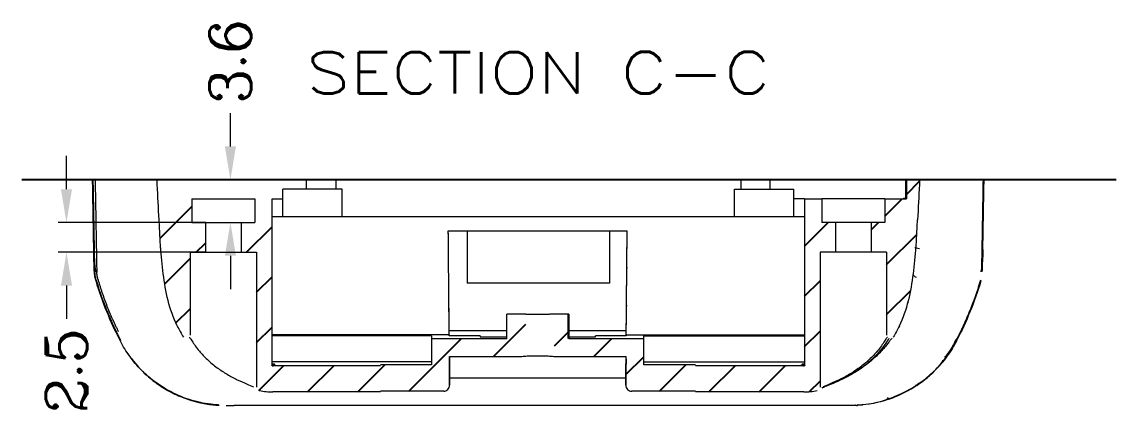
# Model space of a CAD drawing. Header units: millimetres. Extents: x -2408 to -1447, y -915 to -594.
# Drawn here: x -2010.9 to -1918.9, y -915.1 to -882.4 of the extents above; entities that cross this region are included whole.
import ezdxf

# ---------------------------------------------------------------- set-up
doc = ezdxf.new("R2010")
doc.units = ezdxf.units.MM
doc.layers.get('0').update_dxf_attribs({"linetype": 'CONTINUOUS'})
doc.layers.get('Defpoints').update_dxf_attribs({"linetype": 'CONTINUOUS'})
doc.layers.add('4', color=7, linetype='CONTINUOUS', true_color=0xffffff)
doc.styles.add('chinesef', font='simplex.shx', dxfattribs={"bigfont": 'bigfont'})
doc.styles.add('ROMANC', font='romanc.shx', dxfattribs={"bigfont": 'gbcbig.shx'})
doc.dimstyles.new('YanXiu', dxfattribs={"dimtxt": 2.5, "dimasz": 2.2, "dimexe": 0.66, "dimexo": 0.66, "dimgap": 0.66, "dimtad": 0, "dimdsep": 46, "dimtxsty": 'ROMANC', "dimcen": 0, "dimclrd": 256, "dimclre": 131, "dimclrt": 42, "dimazin": 2, "dimtfac": 1, "dimtofl": 0, "dimtmove": 0, "dimatfit": 3, "dimfxl": 0, "dimlwd": 5, "dimlwe": 5, "dimarcsym": 0})

# ---------------------------------------------------------------- blocks, each defined once
blk = doc.blocks.new('HATCH5')
at = {"color": 1, "linetype": 'Continuous'}
for p, q in [((1242.271, 1508.293), (1243.377, 1509.399)), ((1179.164, 1504.583), (1181.843, 1507.263)), ((1240.435, 1506.457), (1241.898, 1507.92)), ((1186.464, 1503.398), (1188.627, 1505.561)), ((1233.651, 1503.916), (1235.645, 1505.91)), ((1239.279, 1505.301), (1239.888, 1505.91)), ((1240.586, 1502.365), (1243.134, 1504.913)), ((1182.221, 1503.398), (1182.999, 1504.176)), ((1179.552, 1500.729), (1181.693, 1502.869)), ((1187.321, 1500.012), (1188.627, 1501.318)), ((1233.651, 1499.673), (1234.958, 1500.98)), ((1240.586, 1498.123), (1242.622, 1500.159)), ((1180.503, 1497.436), (1181.693, 1498.627)), ((1187.321, 1495.769), (1188.627, 1497.076)), ((1207.339, 1494.574), (1210.094, 1497.329)), ((1200.178, 1491.656), (1204.606, 1496.084)), ((1212.506, 1495.498), (1213.712, 1496.705)), ((1215.824, 1494.574), (1217.334, 1496.084)), ((1233.651, 1495.431), (1234.958, 1496.737)), ((1218.546, 1493.054), (1220.061, 1494.568)), ((1187.515, 1491.721), (1189.594, 1493.8)), ((1191.623, 1491.586), (1193.837, 1493.8)), ((1195.866, 1491.586), (1197.803, 1493.523)), ((1197.803, 1493.523), (1198.149, 1493.87)), ((1221.391, 1491.656), (1223.605, 1493.87)), ((1225.564, 1491.586), (1227.778, 1493.8)), ((1229.807, 1491.586), (1232.021, 1493.8)), ((1234.075, 1491.612), (1234.958, 1492.495))]:
    blk.add_line(p, q, dxfattribs=at)
blk = doc.blocks.new('*D70')
at = {"lineweight": 5}
for p, q in [((1416.87, 474.086), (1416.87, 476.886)), ((1416.87, 464.886), (1416.87, 462.086))]:
    blk.add_line(p, q, dxfattribs=at)
at = {"color": 131, "lineweight": 5}
for p, q in [((1416.974, 471.286), (1417.569, 471.286)), ((1416.974, 467.686), (1417.569, 467.686))]:
    blk.add_line(p, q, dxfattribs=at)
for points in [[(1416.403, 474.086), (1417.336, 474.086), (1416.87, 471.286)], [(1416.403, 464.886), (1417.336, 464.886), (1416.87, 467.686)]]:
    blk.add_solid(points)
at = {"layer": 'Defpoints', "color": 0}
for p in [(1416.274, 471.286, 35), (1416.87, 471.286), (1416.274, 467.686, 35)]:
    blk.add_point(p, dxfattribs=at)
at = {"color": 42, "insert": (1416.87, 481.252), "char_height": 3.5, "attachment_point": 5, "rotation": 90, "style": 'ROMANC'}
blk.add_mtext('3.6', dxfattribs=at)
blk = doc.blocks.new('*D71')
at = {"lineweight": 5}
for p, q in [((1403.08, 470.486), (1403.08, 473.286)), ((1403.08, 462.386), (1403.08, 459.586))]:
    blk.add_line(p, q, dxfattribs=at)
at = {"color": 131, "lineweight": 5}
for p, q in [((1414.805, 467.686), (1402.38, 467.686)), ((1414.805, 465.186), (1402.38, 465.186))]:
    blk.add_line(p, q, dxfattribs=at)
for points in [[(1402.613, 470.486), (1403.547, 470.486), (1403.08, 467.686)], [(1402.613, 462.386), (1403.547, 462.386), (1403.08, 465.186)]]:
    blk.add_solid(points)
at = {"layer": 'Defpoints', "color": 0}
for p in [(1415.505, 467.686, 35), (1403.08, 465.186), (1415.505, 465.186, 35)]:
    blk.add_point(p, dxfattribs=at)
at = {"color": 42, "insert": (1403.08, 455.219), "char_height": 3.5, "attachment_point": 5, "rotation": 90, "style": 'ROMANC'}
blk.add_mtext('2.5', dxfattribs=at)

msp = doc.modelspace()

# ---------------------------------------------------------------- linework, layer by layer
at = {"color": 1}
msp.add_line((-1918.882, -895.717, 35), (-2010.937, -895.717, 35), dxfattribs=at)
at = {"layer": '4', "color": 7, "linetype": 'Continuous', "lineweight": 5}
for p, q in [((-1996.193, -895.717, 35), (-1986.99, -895.717, 35)), ((-1988.99, -898.817, 35), (-1988.99, -896.517, 35)), ((-1983.99, -896.517, 35), (-1988.99, -896.517, 35)), ((-1986.99, -896.517, 35), (-1986.99, -895.717, 35)), ((-1984.537, -895.717, 35), (-1986.99, -895.717, 35)), ((-1983.99, -898.817, 35), (-1983.99, -896.517, 35)), ((-1950.99, -898.817, 35), (-1950.99, -896.517, 35)), ((-1950.99, -896.517, 35), (-1945.99, -896.517, 35)), ((-1950.443, -895.717, 35), (-1947.99, -895.717, 35)), ((-1947.99, -896.517, 35), (-1947.99, -895.717, 35)), ((-1938.786, -895.717, 35), (-1947.99, -895.717, 35)), ((-1945.99, -898.817, 35), (-1945.99, -896.517, 35)), ((-1936.593, -895.717, 35), (-1936.593, -897.317, 35)), ((-1936.593, -895.717, 35), (-1936.513, -895.717, 35)), ((-1936.513, -895.717, 35), (-1935.406, -895.717, 35)), ((-1936.513, -895.717, 35), (-1936.513, -897.317, 35)), ((-1935.406, -895.717, 35), (-1934.674, -895.717, 35)), ((-1931.795, -895.717, 35), (-1934.49, -895.717, 35)), ((-1996.64, -897.317, 35), (-1996.64, -899.317, 35)), ((-1996.64, -897.317, 35), (-1991.34, -897.317, 35)), ((-1991.34, -897.317, 35), (-1991.34, -899.317, 35)), ((-1989.89, -911.365, 35), (-1989.89, -897.317, 35)), ((-1989.89, -897.317, 35), (-1988.99, -897.317, 35)), ((-1945.09, -897.317, 35), (-1945.99, -897.317, 35)), ((-1945.09, -897.317, 35), (-1945.09, -911.365, 35)), ((-1945.09, -897.317, 35), (-1943.64, -897.317, 35)), ((-1943.64, -897.317, 35), (-1943.64, -899.317, 35)), ((-1938.34, -897.317, 35), (-1943.64, -897.317, 35)), ((-1938.34, -897.317, 35), (-1936.513, -897.317, 35)), ((-1938.34, -897.317, 35), (-1938.34, -899.317, 35)), ((-1996.64, -899.317, 35), (-1995.49, -899.317, 35)), ((-1995.49, -899.317, 35), (-1995.49, -901.817, 35)), ((-1995.49, -899.317, 35), (-1992.49, -899.317, 35)), ((-1992.49, -899.317, 35), (-1992.49, -901.817, 35)), ((-1992.49, -899.317, 35), (-1991.34, -899.317, 35)), ((-1989.889, -898.817, 35), (-1945.091, -898.817, 35)), ((-1942.49, -899.317, 35), (-1943.64, -899.317, 35)), ((-1942.49, -899.317, 35), (-1942.49, -901.817, 35)), ((-1939.49, -899.317, 35), (-1942.49, -899.317, 35)), ((-1938.34, -899.317, 35), (-1939.49, -899.317, 35)), ((-1939.49, -899.317, 35), (-1939.49, -901.817, 35)), ((-1975.063, -900.017, 35), (-1960.017, -900.017, 35)), ((-1973.49, -900.017, 35), (-1973.49, -904.417, 35)), ((-1961.49, -900.017, 35), (-1961.49, -904.417, 35)), ((-1996.79, -901.817, 35), (-1996.79, -908.796, 35)), ((-1996.79, -901.817, 35), (-1995.49, -901.817, 35)), ((-1995.49, -901.817, 35), (-1992.49, -901.817, 35)), ((-1992.49, -901.817, 35), (-1991.19, -901.817, 35)), ((-1991.19, -901.817, 35), (-1991.19, -913.158, 35)), ((-1943.79, -901.817, 35), (-1943.79, -913.158, 35)), ((-1942.49, -901.817, 35), (-1943.79, -901.817, 35)), ((-1939.49, -901.817, 35), (-1942.49, -901.817, 35)), ((-1938.19, -901.817, 35), (-1939.49, -901.817, 35)), ((-1938.19, -901.817, 35), (-1938.19, -908.796, 35)), ((-2004.726, -904.225, 35), (-2004.726, -904.225, 35)), ((-1961.49, -904.417, 35), (-1973.49, -904.417, 35)), ((-1970.13, -909.094, 35), (-1970.13, -907.025, 35)), ((-1968.53, -907.025, 35), (-1970.13, -907.025, 35)), ((-1964.93, -907.025, 35), (-1966.53, -907.025, 35)), ((-1964.93, -907.025, 35), (-1964.93, -909.094, 35)), ((-1970.13, -908.417, 35), (-1974.988, -908.417, 35)), ((-1960.092, -908.417, 35), (-1964.981, -908.417, 35)), ((-1974.986, -908.765, 35), (-1989.89, -908.765, 35)), ((-1976.467, -908.84, 35), (-1989.89, -908.84, 35)), ((-1976.467, -908.84, 35), (-1976.467, -909.094, 35)), ((-1970.13, -909.094, 35), (-1976.467, -909.094, 35)), ((-1976.467, -909.094, 35), (-1976.467, -911.297, 35)), ((-1958.612, -909.094, 35), (-1964.93, -909.094, 35)), ((-1960.093, -908.765, 35), (-1945.09, -908.765, 35)), ((-1958.612, -909.094, 35), (-1958.612, -908.84, 35)), ((-1958.612, -908.84, 35), (-1945.09, -908.84, 35)), ((-1958.612, -911.297, 35), (-1958.612, -909.094, 35)), ((-1976.467, -911.044, 35), (-1989.89, -911.044, 35)), ((-1976.467, -911.297, 35), (-1980.76, -911.297, 35)), ((-1974.973, -910.596, 35), (-1968.93, -910.596, 35)), ((-1966.13, -910.596, 35), (-1960.106, -910.596, 35)), ((-1958.612, -911.044, 35), (-1945.09, -911.044, 35)), ((-1954.26, -911.297, 35), (-1958.612, -911.297, 35)), ((-1980.76, -911.366, 35), (-1989.798, -911.366, 35)), ((-1945.181, -911.366, 35), (-1954.26, -911.366, 35)), ((-1960.125, -912.417, 35), (-1974.954, -912.417, 35)), ((-1980.76, -913.569, 35), (-1989.814, -913.569, 35)), ((-1975.452, -913.5, 35), (-1980.76, -913.5, 35)), ((-1954.26, -913.5, 35), (-1959.627, -913.5, 35)), ((-1945.165, -913.569, 35), (-1954.26, -913.569, 35)), ((-1993.761, -914.717, 35), (-1993.09, -914.717, 35)), ((-1941.89, -914.717, 35), (-1993.09, -914.717, 35)), ((-1941.219, -914.717, 35), (-1941.89, -914.717, 35))]:
    msp.add_line(p, q, dxfattribs=at)
at = {"layer": '4', "color": 7, "linetype": 'Continuous'}
for p, q in [((-1999.396, -899.089, 35), (-1999.395, -899.089, 35)), ((-1935.584, -899.089, 35), (-1935.583, -899.089, 35)), ((-1997.863, -908.013, 35), (-1997.863, -908.013, 35)), ((-1989.798, -911.366, 35), (-1989.798, -911.366, 35)), ((-1945.181, -911.366, 35), (-1945.181, -911.366, 35)), ((-1989.814, -913.569, 35), (-1989.814, -913.569, 35)), ((-1945.165, -913.569, 35), (-1945.165, -913.569, 35))]:
    msp.add_line(p, q, dxfattribs=at)
at = {"layer": '4', "color": 7, "linetype": 'Continuous', "lineweight": 5, "extrusion": (0, 6.12303e-17, -1)}
for start, end in [(207.81814, 217.41383), (264.32703, 266.69307)]:
    msp.add_arc((1941.219, -904.717, -35), 10, start, end, dxfattribs=at)
at = {"layer": '4', "color": 7, "linetype": 'Continuous', "lineweight": 5}
msp.add_ellipse((-2001.856, -903.349, 35), major_axis=(-3, -0.052), ratio=0.999819, start_param=0, end_param=0.277465, dxfattribs=at)
for points, degree in [([(-2004.856, -903.401, 35), (-2004.863, -903, 35), (-2004.877, -902.189, 35), (-2004.899, -900.932, 35), (-2004.921, -899.646, 35), (-2004.944, -898.338, 35), (-2004.967, -897.021, 35), (-2004.982, -896.151, 35), (-2004.99, -895.717, 35)], 3), ([(-1984.537, -895.717, 35), (-1984.535, -895.983, 35), (-1984.534, -896.25, 35), (-1984.533, -896.517, 35)], 3), ([(-1950.443, -895.717, 35), (-1950.444, -895.983, 35), (-1950.445, -896.25, 35), (-1950.447, -896.517, 35)], 3), ([(-1930.124, -903.401, 35), (-1930.117, -903, 35), (-1930.103, -902.189, 35), (-1930.081, -900.932, 35), (-1930.058, -899.646, 35), (-1930.036, -898.338, 35), (-1930.013, -897.021, 35), (-1929.997, -896.151, 35), (-1929.99, -895.717, 35)], 3), ([(-1936.74, -897.317, 35), (-1936.739, -897.29, 35), (-1936.738, -897.263, 35)], 2), ([(-1936.74, -897.317, 35), (-1936.739, -897.29, 35), (-1936.738, -897.263, 35)], 2), ([(-1936.74, -897.317, 35), (-1936.739, -897.29, 35), (-1936.738, -897.263, 35)], 2), ([(-1936.716, -897.24, 35), (-1936.718, -897.305, 35), (-1936.72, -897.37, 35)], 2), ([(-1936.716, -897.24, 35), (-1936.718, -897.305, 35), (-1936.72, -897.37, 35)], 2), ([(-1936.716, -897.24, 35), (-1936.717, -897.278, 35), (-1936.718, -897.317, 35)], 2), ([(-1936.718, -897.317, 35), (-1936.717, -897.278, 35), (-1936.716, -897.24, 35)], 2), ([(-1936.718, -897.317, 35), (-1936.717, -897.278, 35), (-1936.716, -897.24, 35)], 2), ([(-1936.718, -897.317, 35), (-1936.717, -897.278, 35), (-1936.716, -897.24, 35)], 2), ([(-2004.887, -901.592, 35), (-2004.901, -902.536, 35), (-2004.717, -903.47, 35)], 2), ([(-1999.228, -901.492, 35), (-1999.237, -901.496, 35), (-1999.246, -901.501, 35), (-1999.257, -901.506, 35)], 3), ([(-1935.751, -901.492, 35), (-1935.743, -901.496, 35), (-1935.733, -901.501, 35), (-1935.722, -901.506, 35)], 3), ([(-1930.092, -901.592, 35), (-1930.078, -902.536, 35), (-1930.262, -903.47, 35)], 2), ([(-2004.852, -903.503, 35), (-2004.852, -903.513, 35)], 1), ([(-2004.743, -903.552, 35), (-2004.845, -903.608, 35)], 1), ([(-2004.845, -903.606, 35), (-2004.845, -903.61, 35), (-2004.845, -903.61, 35)], 2), ([(-2004.82, -903.816, 35), (-2004.819, -903.82, 35), (-2004.819, -903.82, 35)], 2), ([(-2004.68, -904.176, 35), (-2004.803, -903.77, 35), (-2004.81, -903.346, 35)], 2), ([(-2004.519, -904.134, 35), (-2004.621, -903.819, 35), (-2004.633, -903.491, 35)], 2), ([(-1975.035, -903.156, 35), (-1975.035, -903.081, 35)], 1), ([(-1960.044, -903.083, 35), (-1960.044, -903.156, 35)], 1), ([(-1935.984, -903.809, 35), (-1935.976, -903.819, 35), (-1935.967, -903.83, 35), (-1935.956, -903.843, 35)], 3), ([(-2004.779, -904.023, 35), (-2004.779, -904.027, 35), (-2004.779, -904.027, 35)], 2), ([(-2004.726, -904.225, 35), (-2004.201, -905.955, 35), (-2003.513, -907.636, 35), (-2002.678, -909.24, 35)], 3), ([(-2004.683, -904.175, 35), (-2003.897, -906.805, 35), (-2002.629, -909.236, 35)], 2), ([(-2004.53, -904.129, 35), (-2003.879, -906.381, 35), (-2002.829, -908.47, 35)], 2), ([(-1930.296, -904.175, 35), (-1931.082, -906.805, 35), (-1932.35, -909.236, 35)], 2), ([(-1930.253, -904.225, 35), (-1930.778, -905.955, 35), (-1931.465, -907.637, 35), (-1932.3, -909.241, 35)], 3), ([(-1975.007, -906.352, 35), (-1975.007, -906.279, 35)], 1), ([(-1960.072, -906.279, 35), (-1960.072, -906.352, 35)], 1), ([(-1936.395, -906.002, 35), (-1936.39, -906.013, 35), (-1936.386, -906.025, 35), (-1936.381, -906.038, 35)], 3), ([(-1964.98, -909.085, 35), (-1964.98, -908.035, 35), (-1964.98, -906.986, 35)], 2), ([(-1997.863, -908.013, 35), (-1997.706, -908.338, 35), (-1997.533, -908.653, 35), (-1997.344, -908.957, 35)], 3), ([(-1937.116, -908.013, 35), (-1937.273, -908.338, 35), (-1937.446, -908.653, 35), (-1937.636, -908.957, 35)], 3), ([(-1974.986, -908.765, 35), (-1974.986, -908.795, 35), (-1974.986, -908.827, 35), (-1974.986, -908.86, 35)], 3), ([(-1974.986, -908.86, 35), (-1974.986, -908.788, 35)], 1), ([(-1972.386, -908.86, 35), (-1972.386, -908.879, 35), (-1972.386, -908.898, 35), (-1972.386, -908.918, 35)], 3), ([(-1972.386, -908.918, 35), (-1971.634, -908.918, 35), (-1970.882, -908.918, 35), (-1970.13, -908.918, 35)], 3), ([(-1964.981, -908.918, 35), (-1964.218, -908.918, 35), (-1963.456, -908.918, 35), (-1962.693, -908.918, 35)], 3), ([(-1962.693, -908.918, 35), (-1962.693, -908.898, 35), (-1962.693, -908.879, 35), (-1962.693, -908.86, 35)], 3), ([(-1960.094, -908.86, 35), (-1960.093, -908.788, 35)], 1), ([(-1960.093, -908.765, 35), (-1960.093, -908.795, 35), (-1960.093, -908.827, 35), (-1960.093, -908.86, 35)], 3), ([(-1933.293, -910.631, 35), (-1932.698, -909.963, 35), (-1932.344, -909.139, 35)], 2), ([(-1932.368, -909.371, 35), (-1932.432, -909.492, 35), (-1932.498, -909.613, 35), (-1932.567, -909.731, 35)], 3), ([(-1932.446, -909.508, 35), (-1932.311, -909.225, 35)], 1), ([(-1932.386, -909.405, 35), (-1932.362, -909.361, 35), (-1932.339, -909.316, 35), (-1932.315, -909.271, 35)], 3), ([(-1932.374, -909.382, 35), (-1932.347, -909.332, 35), (-1932.321, -909.283, 35), (-1932.296, -909.233, 35)], 3), ([(-1932.66, -909.888, 35), (-1932.943, -910.355, 35), (-1933.261, -910.795, 35), (-1933.615, -911.209, 35)], 3), ([(-1932.66, -909.887, 35), (-1932.588, -909.756, 35)], 1), ([(-1989.891, -911.189, 35), (-1989.786, -911.192, 35), (-1989.681, -911.19, 35)], 2), ([(-1989.891, -911.238, 35), (-1989.781, -911.244, 35), (-1989.67, -911.241, 35)], 2), ([(-1989.89, -911.291, 35), (-1989.585, -911.306, 35)], 1), ([(-1974.973, -910.596, 35), (-1974.966, -911.396, 35), (-1974.959, -912.195, 35), (-1974.952, -912.995, 35)], 3), ([(-1974.952, -912.891, 35), (-1974.972, -910.596, 35)], 1), ([(-1974.952, -912.785, 35), (-1974.971, -910.596, 35)], 1), ([(-1974.952, -912.687, 35), (-1974.971, -910.596, 35)], 1), ([(-1974.968, -910.808, 35), (-1974.968, -910.737, 35), (-1974.969, -910.667, 35), (-1974.97, -910.596, 35)], 3), ([(-1974.968, -910.808, 35), (-1974.968, -910.83, 35), (-1974.968, -910.854, 35), (-1974.968, -910.879, 35)], 3), ([(-1960.127, -912.687, 35), (-1960.109, -910.596, 35)], 1), ([(-1960.127, -912.785, 35), (-1960.108, -910.596, 35)], 1), ([(-1960.127, -912.891, 35), (-1960.107, -910.596, 35)], 1), ([(-1960.127, -912.995, 35), (-1960.12, -912.195, 35), (-1960.113, -911.396, 35), (-1960.106, -910.596, 35)], 3), ([(-1960.112, -910.808, 35), (-1960.111, -910.737, 35), (-1960.11, -910.667, 35), (-1960.11, -910.596, 35)], 3), ([(-1960.112, -910.808, 35), (-1960.112, -910.83, 35), (-1960.112, -910.854, 35), (-1960.112, -910.879, 35)], 3), ([(-1945.394, -911.306, 35), (-1945.09, -911.285, 35)], 1), ([(-1945.31, -911.239, 35), (-1945.198, -911.242, 35), (-1945.088, -911.236, 35)], 2), ([(-1945.299, -911.19, 35), (-1945.193, -911.192, 35), (-1945.088, -911.189, 35)], 2), ([(-1933.721, -911.295, 35), (-1933.782, -911.391, 35), (-1933.8, -911.419, 35)], 2), ([(-1933.634, -911.213, 35), (-1933.554, -911.113, 35), (-1933.482, -911.013, 35)], 2), ([(-1933.501, -910.893, 35), (-1933.427, -910.949, 35)], 1), ([(-1989.89, -911.365, 35), (-1989.859, -911.366, 35), (-1989.829, -911.366, 35), (-1989.798, -911.366, 35)], 3), ([(-1945.181, -911.366, 35), (-1945.151, -911.366, 35), (-1945.12, -911.366, 35), (-1945.09, -911.365, 35)], 3), ([(-1933.805, -911.423, 35), (-1933.817, -911.441, 35)], 1), ([(-1999.246, -913.015, 35), (-1999.167, -913.118, 35), (-1999.161, -913.125, 35)], 2), ([(-1999.084, -913.174, 35), (-1999.077, -913.183, 35)], 1), ([(-1974.952, -912.995, 35), (-1974.952, -912.875, 35), (-1974.952, -912.769, 35), (-1974.952, -912.677, 35)], 3), ([(-1960.127, -912.677, 35), (-1960.127, -912.769, 35), (-1960.127, -912.875, 35), (-1960.127, -912.995, 35)], 3), ([(-1935.842, -913.14, 35), (-1935.855, -913.156, 35)], 1), ([(-1935.734, -913.016, 35), (-1935.803, -913.105, 35), (-1935.823, -913.13, 35)], 2), ([(-1935.566, -912.82, 35), (-1935.508, -912.864, 35)], 1), ([(-1990.951, -913.453, 35), (-1990.577, -913.53, 35), (-1990.196, -913.569, 35), (-1989.814, -913.569, 35)], 3), ([(-1945.165, -913.569, 35), (-1944.783, -913.569, 35), (-1944.402, -913.53, 35), (-1944.029, -913.453, 35)], 3), ([(-1938.123, -914.039, 35), (-1938.025, -914.114, 35)], 1), ([(-1941.124, -914.703, 35), (-1941.187, -914.704, 35), (-1941.258, -914.704, 35)], 2), ([(-1941.077, -914.716, 35), (-1941.1, -914.716, 35), (-1941.146, -914.716, 35), (-1941.194, -914.717, 35), (-1941.219, -914.717, 35)], 3), ([(-1940.844, -914.65, 35), (-1940.738, -914.708, 35), (-1940.647, -914.7, 35)], 2), ([(-1940.591, -914.661, 35), (-1940.643, -914.667, 35)], 1), ([(-1938.259, -914.258, 35), (-1938.273, -914.273, 35)], 1), ([(-1938.13, -914.148, 35), (-1938.202, -914.228, 35), (-1938.224, -914.251, 35)], 2)]:
    msp.add_open_spline(points, degree=degree, dxfattribs=at)
for points, knots in [([(-2004.796, -903.452, 35), (-2004.805, -902.929, 35), (-2004.824, -901.83, 35), (-2004.853, -900.145, 35), (-2004.883, -898.477, 35), (-2004.908, -897.024, 35), (-2004.924, -896.107, 35), (-2004.931, -895.717, 35)], [0, 0, 0, 0, 0.240656, 0.480862, 0.670179, 0.859946, 1, 1, 1, 1]), ([(-2004.612, -903.496, 35), (-2004.618, -903.15, 35), (-2004.633, -902.281, 35), (-2004.66, -900.75, 35), (-2004.692, -898.897, 35), (-2004.722, -897.175, 35), (-2004.74, -896.116, 35), (-2004.747, -895.717, 35)], [0, 0, 0, 0, 0.153216, 0.373825, 0.611801, 0.854172, 1, 1, 1, 1]), ([(-1999.396, -899.089, 35), (-1999.448, -898.101, 35), (-1999.5, -897.113, 35), (-1999.559, -895.989, 35), (-1999.566, -895.853, 35), (-1999.573, -895.717, 35)], [0, 0, 0, 0, 0.878927, 0.878927, 1, 1, 1, 1]), ([(-1936.69, -895.717, 35), (-1936.869, -895.717, 35), (-1937.551, -895.717, 35), (-1938.26, -895.717, 35), (-1938.786, -895.717, 35)], [0, 0, 0, 0, 0.266949, 1, 1, 1, 1]), ([(-1935.406, -895.717, 35), (-1935.413, -895.853, 35), (-1935.42, -895.989, 35), (-1935.479, -897.113, 35), (-1935.531, -898.101, 35), (-1935.583, -899.089, 35)], [0, 0, 0, 0, 0.121073, 0.121073, 1, 1, 1, 1]), ([(-1930.184, -903.452, 35), (-1930.175, -902.929, 35), (-1930.155, -901.831, 35), (-1930.126, -900.145, 35), (-1930.097, -898.477, 35), (-1930.072, -897.024, 35), (-1930.056, -896.107, 35), (-1930.049, -895.717, 35)], [0, 0, 0, 0, 0.240714, 0.480902, 0.670204, 0.859957, 1, 1, 1, 1]), ([(-1997.863, -908.013, 35), (-1998.195, -907.326, 35), (-1998.446, -906.612, 35), (-1998.826, -905.138, 35), (-1998.949, -904.388, 35), (-1999.24, -902.126, 35), (-1999.316, -900.607, 35), (-1999.395, -899.089, 35)], [0, 0, 0, 0, 0.25, 0.25, 0.5, 0.5, 1, 1, 1, 1]), ([(-1937.116, -908.013, 35), (-1936.785, -907.326, 35), (-1936.534, -906.612, 35), (-1936.154, -905.138, 35), (-1936.03, -904.388, 35), (-1935.739, -902.126, 35), (-1935.663, -900.607, 35), (-1935.584, -899.089, 35)], [0, 0, 0, 0, 0.25, 0.25, 0.5, 0.5, 1, 1, 1, 1]), ([(-1974.986, -908.765, 35), (-1974.999, -907.309, 35), (-1975.012, -905.854, 35), (-1975.037, -902.937, 35), (-1975.05, -901.477, 35), (-1975.063, -900.017, 35)], [0, 0, 0, 0, 0.499202, 0.499202, 1, 1, 1, 1]), ([(-1974.985, -908.86, 35), (-1974.995, -907.71, 35), (-1975.005, -906.561, 35), (-1975.031, -903.614, 35), (-1975.046, -901.815, 35), (-1975.062, -900.017, 35)], [0, 0, 0, 0, 0.389849, 0.389849, 1, 1, 1, 1]), ([(-1960.095, -908.86, 35), (-1960.085, -907.713, 35), (-1960.075, -906.566, 35), (-1960.049, -903.618, 35), (-1960.033, -901.817, 35), (-1960.018, -900.017, 35)], [0, 0, 0, 0, 0.389059, 0.389059, 1, 1, 1, 1]), ([(-1960.093, -908.765, 35), (-1960.081, -907.309, 35), (-1960.068, -905.854, 35), (-1960.042, -902.937, 35), (-1960.03, -901.477, 35), (-1960.017, -900.017, 35)], [0, 0, 0, 0, 0.499202, 0.499202, 1, 1, 1, 1]), ([(-1935.426, -901.539, 35), (-1935.528, -901.512, 35), (-1935.69, -901.472, 35), (-1935.788, -901.454, 35), (-1935.802, -901.458, 35), (-1935.802, -901.461, 35)], [0, 0, 0, 0, 0.408425, 0.817195, 1, 1, 1, 1]), ([(-1935.68, -903.949, 35), (-1935.772, -903.881, 35), (-1935.919, -903.778, 35), (-1936.006, -903.732, 35), (-1936.022, -903.736, 35), (-1936.023, -903.739, 35)], [0, 0, 0, 0, 0.421161, 0.843292, 1, 1, 1, 1]), ([(-1968.53, -907.025, 35), (-1968.53, -907.025, 35), (-1968.514, -907.025, 35), (-1968.446, -907.025, 35), (-1968.382, -907.025, 35), (-1968.214, -907.025, 35), (-1968.111, -907.025, 35), (-1967.877, -907.025, 35), (-1967.75, -907.025, 35), (-1967.489, -907.025, 35), (-1967.357, -907.025, 35), (-1967.107, -907.025, 35), (-1966.99, -907.025, 35), (-1966.789, -907.025, 35), (-1966.705, -907.025, 35), (-1966.6, -907.025, 35), (-1966.568, -907.025, 35), (-1966.55, -907.025, 35)], [0, 0, 0, 0, 0.103152, 0.103152, 0.236502, 0.236502, 0.369853, 0.369853, 0.503203, 0.503203, 0.636554, 0.636554, 0.769904, 0.769904, 0.903255, 0.903255, 1, 1, 1, 1]), ([(-1964.93, -907.537, 35), (-1964.93, -907.532, 35), (-1964.939, -907.523, 35), (-1964.966, -907.514, 35), (-1964.98, -907.511, 35)], [0, 0, 0, 0, 0.570439, 1, 1, 1, 1]), ([(-1964.93, -908.062, 35), (-1964.93, -908.057, 35), (-1964.939, -908.048, 35), (-1964.966, -908.039, 35), (-1964.98, -908.035, 35)], [0, 0, 0, 0, 0.570439, 1, 1, 1, 1]), ([(-1964.93, -908.586, 35), (-1964.93, -908.581, 35), (-1964.939, -908.572, 35), (-1964.966, -908.564, 35), (-1964.98, -908.56, 35)], [0, 0, 0, 0, 0.570439, 1, 1, 1, 1]), ([(-1994.388, -914.665, 35), (-1994.982, -914.633, 35), (-1996.208, -914.458, 35), (-1998.021, -913.82, 35), (-1999.612, -912.879, 35), (-2000.899, -911.768, 35), (-2001.891, -910.599, 35), (-2002.418, -909.744, 35), (-2002.649, -909.3, 35)], [0, 0, 0, 0, 0.17106, 0.361949, 0.555343, 0.706686, 0.855443, 1, 1, 1, 1]), ([(-1996.858, -908.992, 35), (-1996.855, -908.968, 35), (-1996.816, -908.984, 35), (-1996.626, -909.288, 35), (-1996.357, -909.684, 35), (-1995.946, -910.216, 35), (-1995.35, -910.856, 35), (-1994.549, -911.525, 35), (-1993.673, -912.097, 35), (-1992.804, -912.554, 35), (-1992.003, -912.901, 35), (-1991.619, -913.073, 35), (-1991.456, -913.143, 35)], [0, 0, 0, 0, 0.069723, 0.143203, 0.220143, 0.298775, 0.423748, 0.549618, 0.662409, 0.77521, 0.887754, 1, 1, 1, 1]), ([(-1972.386, -908.86, 35), (-1973.153, -908.86, 35), (-1973.92, -908.86, 35), (-1974.786, -908.86, 35), (-1974.886, -908.86, 35), (-1974.986, -908.86, 35)], [0, 0, 0, 0, 0.884615, 0.884615, 1, 1, 1, 1]), ([(-1960.093, -908.86, 35), (-1960.193, -908.86, 35), (-1960.293, -908.86, 35), (-1961.16, -908.86, 35), (-1961.927, -908.86, 35), (-1962.693, -908.86, 35)], [0, 0, 0, 0, 0.115385, 0.115385, 1, 1, 1, 1]), ([(-1937.971, -909.089, 35), (-1937.974, -909.066, 35), (-1938.013, -909.082, 35), (-1938.197, -909.375, 35), (-1938.468, -909.765, 35), (-1938.889, -910.294, 35), (-1939.511, -910.936, 35), (-1940.354, -911.608, 35), (-1941.283, -912.185, 35), (-1942.209, -912.646, 35), (-1943.064, -912.996, 35), (-1943.474, -913.169, 35), (-1943.648, -913.24, 35)], [0, 0, 0, 0, 0.066898, 0.138385, 0.214133, 0.292017, 0.416467, 0.542642, 0.656471, 0.77096, 0.885579, 1, 1, 1, 1]), ([(-1937.744, -909.039, 35), (-1937.772, -909.074, 35), (-1937.85, -909.175, 35), (-1938.011, -909.388, 35), (-1938.231, -909.666, 35), (-1938.615, -910.119, 35), (-1939.122, -910.639, 35), (-1939.757, -911.177, 35), (-1940.336, -911.604, 35), (-1940.973, -912.008, 35), (-1941.626, -912.362, 35), (-1942.252, -912.659, 35), (-1942.717, -912.856, 35), (-1943.046, -912.99, 35), (-1943.264, -913.078, 35), (-1943.463, -913.159, 35), (-1943.574, -913.207, 35), (-1943.63, -913.231, 35)], [0, 0, 0, 0, 0.038967, 0.090837, 0.147448, 0.208076, 0.346867, 0.427972, 0.510843, 0.599153, 0.687336, 0.767658, 0.848964, 0.885904, 0.923289, 0.961268, 1, 1, 1, 1]), ([(-1938.122, -908.992, 35), (-1938.124, -908.968, 35), (-1938.164, -908.984, 35), (-1938.353, -909.288, 35), (-1938.623, -909.684, 35), (-1939.034, -910.216, 35), (-1939.63, -910.856, 35), (-1940.431, -911.525, 35), (-1941.306, -912.097, 35), (-1942.176, -912.554, 35), (-1942.977, -912.901, 35), (-1943.36, -913.073, 35), (-1943.523, -913.143, 35)], [0, 0, 0, 0, 0.069723, 0.143203, 0.220143, 0.298775, 0.423748, 0.549618, 0.662409, 0.77521, 0.887754, 1, 1, 1, 1]), ([(-1940.591, -914.664, 35), (-1939.997, -914.633, 35), (-1938.771, -914.457, 35), (-1936.957, -913.819, 35), (-1935.366, -912.878, 35), (-1934.08, -911.767, 35), (-1933.088, -910.598, 35), (-1932.561, -909.743, 35), (-1932.33, -909.3, 35)], [0, 0, 0, 0, 0.171134, 0.362004, 0.555381, 0.70671, 0.855454, 1, 1, 1, 1]), ([(-1932.3, -909.241, 35), (-1932.308, -909.257, 35), (-1932.324, -909.289, 35), (-1932.343, -909.325, 35), (-1932.358, -909.353, 35), (-1932.365, -909.365, 35), (-1932.368, -909.371, 35)], [0, 0, 0, 0, 0.248902, 0.498532, 0.748896, 1, 1, 1, 1]), ([(-2002.038, -910.327, 35), (-2001.75, -910.752, 35), (-2001.43, -911.152, 35), (-2000.791, -911.837, 35), (-2000.481, -912.13, 35), (-1999.832, -912.669, 35), (-1999.494, -912.916, 35), (-1998.787, -913.366, 35), (-1998.419, -913.57, 35), (-1997.653, -913.931, 35), (-1997.258, -914.088, 35), (-1996.061, -914.477, 35), (-1995.238, -914.636, 35), (-1994.39, -914.689, 35)], [0, 0, 0, 0, 0.16925, 0.16925, 0.307708, 0.307708, 0.446166, 0.446166, 0.584625, 0.584625, 0.723083, 0.723083, 1, 1, 1, 1]), ([(-1938.489, -914.282, 35), (-1937.961, -914.134, 35), (-1936.818, -913.709, 35), (-1935.323, -912.819, 35), (-1934.039, -911.705, 35), (-1933.188, -910.696, 35), (-1932.752, -910.035, 35), (-1932.606, -909.791, 35)], [0, 0, 0, 0, 0.216891, 0.479713, 0.685386, 0.887547, 1, 1, 1, 1]), ([(-2001.664, -910.843, 35), (-2001.486, -911.073, 35), (-2001.014, -911.63, 35), (-2000.162, -912.437, 35), (-1999.088, -913.213, 35), (-1997.922, -913.841, 35), (-1996.695, -914.304, 35), (-1995.492, -914.591, 35), (-1994.703, -914.673, 35), (-1994.337, -914.69, 35)], [0, 0, 0, 0, 0.102189, 0.256239, 0.411575, 0.566846, 0.720702, 0.871867, 1, 1, 1, 1]), ([(-1989.869, -911.223, 35), (-1989.848, -911.234, 35), (-1989.816, -911.263, 35), (-1989.846, -911.299, 35), (-1989.921, -911.323, 35), (-1989.947, -911.33, 35)], [0, 0, 0, 0, 0.32413, 0.79916, 1, 1, 1, 1]), ([(-1974.952, -912.677, 35), (-1974.955, -912.344, 35), (-1974.958, -912.011, 35), (-1974.963, -911.411, 35), (-1974.966, -911.145, 35), (-1974.968, -910.879, 35)], [0, 0, 0, 0, 0.555992, 0.555992, 1, 1, 1, 1]), ([(-1968.93, -910.596, 35), (-1968.93, -910.594, 35), (-1968.928, -910.592, 35), (-1968.911, -910.581, 35), (-1968.86, -910.572, 35), (-1968.736, -910.56, 35), (-1968.686, -910.556, 35), (-1968.572, -910.549, 35), (-1968.509, -910.546, 35), (-1968.369, -910.54, 35), (-1968.293, -910.537, 35), (-1968.134, -910.533, 35), (-1968.05, -910.531, 35), (-1967.786, -910.527, 35), (-1967.602, -910.526, 35), (-1967.327, -910.527, 35), (-1967.237, -910.528, 35), (-1967.061, -910.53, 35), (-1966.974, -910.532, 35), (-1966.73, -910.538, 35), (-1966.583, -910.544, 35), (-1966.346, -910.557, 35), (-1966.255, -910.566, 35), (-1966.17, -910.579, 35), (-1966.15, -910.583, 35), (-1966.133, -910.59, 35), (-1966.13, -910.593, 35), (-1966.13, -910.596, 35)], [0, 0, 0, 0, 0.025002, 0.025002, 0.150014, 0.150014, 0.212519, 0.212519, 0.275025, 0.275025, 0.337531, 0.337531, 0.400037, 0.400037, 0.525048, 0.525048, 0.587554, 0.587554, 0.65006, 0.65006, 0.775072, 0.775072, 0.900083, 0.900083, 0.962589, 0.962589, 1, 1, 1, 1]), ([(-1960.112, -910.879, 35), (-1960.114, -911.212, 35), (-1960.117, -911.545, 35), (-1960.12, -911.889, 35), (-1960.12, -911.9, 35), (-1960.123, -912.166, 35), (-1960.125, -912.422, 35), (-1960.127, -912.677, 35)], [0, 0, 0, 0, 0.555992, 0.555992, 0.573667, 0.573667, 1, 1, 1, 1]), ([(-1945.111, -911.223, 35), (-1945.132, -911.234, 35), (-1945.164, -911.263, 35), (-1945.133, -911.299, 35), (-1945.059, -911.323, 35), (-1945.033, -911.33, 35)], [0, 0, 0, 0, 0.324127, 0.799159, 1, 1, 1, 1]), ([(-1935.636, -913.013, 35), (-1935.467, -912.899, 35), (-1935.137, -912.661, 35), (-1934.72, -912.322, 35), (-1934.423, -912.055, 35), (-1934.243, -911.882, 35), (-1934.071, -911.711, 35), (-1933.874, -911.505, 35), (-1933.683, -911.29, 35), (-1933.569, -911.157, 35), (-1933.522, -911.098, 35)], [0, 0, 0, 0, 0.150199, 0.299487, 0.397482, 0.440331, 0.489736, 0.619085, 0.798658, 1, 1, 1, 1]), ([(-1975.452, -913.5, 35), (-1975.319, -913.5, 35), (-1975.19, -913.445, 35), (-1975.005, -913.258, 35), (-1974.951, -913.128, 35), (-1974.952, -912.995, 35)], [0, 0, 0, 0, 0.5, 0.5, 1, 1, 1, 1]), ([(-1960.127, -912.995, 35), (-1960.128, -913.128, 35), (-1960.075, -913.258, 35), (-1959.89, -913.445, 35), (-1959.76, -913.5, 35), (-1959.627, -913.5, 35)], [0, 0, 0, 0, 0.5, 0.5, 1, 1, 1, 1]), ([(-1937.023, -913.787, 35), (-1937.371, -913.948, 35), (-1937.728, -914.089, 35), (-1938.897, -914.473, 35), (-1939.73, -914.635, 35), (-1940.59, -914.689, 35)], [0, 0, 0, 0, 0.308808, 0.308808, 1, 1, 1, 1]), ([(-1940.783, -914.707, 35), (-1940.801, -914.708, 35), (-1940.841, -914.71, 35), (-1940.911, -914.712, 35), (-1940.99, -914.714, 35), (-1941.047, -914.715, 35), (-1941.077, -914.716, 35)], [0, 0, 0, 0, 0.246731, 0.497821, 0.74891, 1, 1, 1, 1]), ([(-1940.655, -914.701, 35), (-1940.658, -914.701, 35), (-1940.663, -914.701, 35), (-1940.668, -914.701, 35), (-1940.67, -914.702, 35)], [0, 0, 0, 0, 0.657888, 1, 1, 1, 1])]:
    msp.add_open_spline(points, degree=3, knots=knots, dxfattribs=at)

# ---------------------------------------------------------------- block references
at = {"layer": '4', "color": 7, "linetype": 'Continuous', "lineweight": -3, "xscale": 0.9950248760001159, "yscale": 0.9950248759998885, "zscale": 0.9950248760000022}
msp.add_blockref('HATCH5', (-3172.603, -2397.735, 35), dxfattribs=at)

# ---------------------------------------------------------------- texts
at = {"layer": '4', "color": 7, "linetype": 'Continuous', "lineweight": 5, "insert": (-1967.49, -888.453, 35), "char_height": 3.48259, "attachment_point": 8, "line_spacing_factor": 0.903614, "style": 'chinesef'}
msp.add_mtext('\\W01.232;SECTION \\H3.50;C-C\\H3.50; ', dxfattribs=at)

# ---------------------------------------------------------------- dimensions: what is measured, and where the dimension line sits
for base, p1, p2, picture, middle in [((-1993.394, -895.717), (-1993.99, -899.317, 35), (-1993.99, -895.717, 35), '*D70', (-1993.394, -885.75)), ((-2007.184, -901.817), (-1994.759, -899.317, 35), (-1994.759, -901.817, 35), '*D71', (-2007.184, -911.783))]:
    dim = msp.add_linear_dim(base=base, p1=p1, p2=p2, angle=90, dimstyle='YanXiu', override={"dimtxt": 3.5, "dimasz": 2.8, "dimexe": 0.69965, "dimexo": 0.69965, "dimgap": 0.69965})
    dim.commit()
    dim.dimension.update_dxf_attribs({"geometry": picture, "text_midpoint": middle, "insert": (-3410.264, -1367.002)})

doc.saveas('drawing.dxf')
